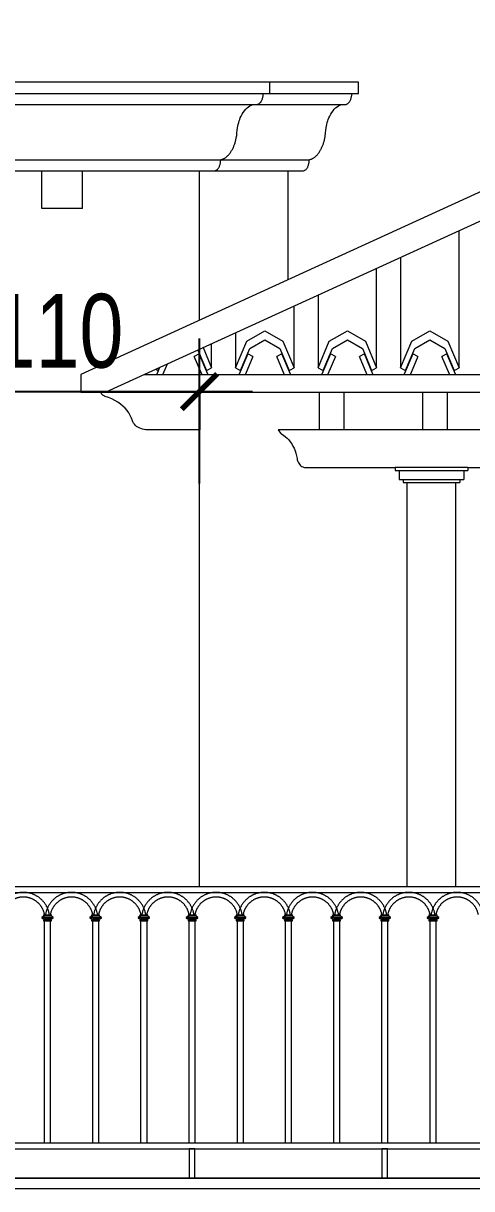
# Model space of a CAD drawing. Header units: millimetres. Extents: x -78046 to 260989, y -99288 to 158505.
# Drawn here: x 191754 to 193272, y -56182 to -52232 of the extents above; entities that cross this region are included whole.
import ezdxf
from ezdxf.xclip import XClip

# ---------------------------------------------------------------- set-up
doc = ezdxf.new("R2010")
doc.units = ezdxf.units.MM
doc.header["$LTSCALE"] = 100
doc.header["$XCLIPFRAME"] = 0
doc.header["$PDMODE"] = 98
doc.layers.get('Defpoints').update_dxf_attribs({"lineweight": 13})
doc.layers.add('-HATCH', color=8, linetype='Continuous', lineweight=5)
doc.layers.add('-LINE1', color=7, linetype='Continuous', lineweight=18)
doc.styles.add('AVANH', font='VHAVAN_2.TTF', dxfattribs={"width": 0.8})
doc.dimstyles.new('C_100A3', dxfattribs={"dimscale": 100, "dimtxt": 2.5, "dimasz": 1.2, "dimexe": 1.8, "dimexo": 0, "dimgap": 0.75, "dimtad": 1, "dimdec": 0, "dimzin": 0, "dimdsep": 46, "dimtxsty": 'AVANH', "dimblk": 'ARCHTICK', "dimcen": 0, "dimdle": 1.8, "dimclrd": 256, "dimclre": 256, "dimclrt": 7, "dimadec": 0, "dimazin": 0, "dimtfac": 0.0001, "dimtdec": 0, "dimtix": 1, "dimtmove": 2, "dimatfit": 3, "dimldrblk": 'ARCHTICK', "dimfxl": 1.8, "dimtolj": 1, "dimtzin": 0, "dimarcsym": 0})

# ---------------------------------------------------------------- blocks, each defined once
blk = doc.blocks.new('lancan')
for p, q in [((-1.1, 988.8), (6547.2, 988.8)), ((-1.1, 968.8), (6547.2, 968.8)), ((2772.8, 889), (2764.5, 884)), ((2764.5, 884), (2764.5, 882)), ((2774.4, 884), (2764.5, 884)), ((2764.5, 882), (2772.8, 876.9)), ((2774.4, 882), (2764.5, 882)), ((2770.4, 893), (2770.4, 891)), ((2770.4, 893), (2774.4, 893)), ((2770.4, 891), (2772.8, 891)), ((2770.4, 874.9), (2770.4, 872.9)), ((2770.4, 874.9), (2772.8, 874.9)), ((2770.4, 872.9), (2774.4, 872.9)), ((2772.8, 891), (2772.8, 889)), ((2772.8, 891), (2774.4, 891)), ((2772.8, 889), (2795.2, 889)), ((2772.8, 876.9), (2772.8, 874.9)), ((2772.8, 876.9), (2795.2, 876.9)), ((2772.8, 874.9), (2774.4, 874.9)), ((2774.4, 893), (2793.6, 893)), ((2793.6, 891), (2774.4, 891)), ((2774.4, 882), (2774.4, 884)), ((2774.4, 884), (2793.6, 884)), ((2774.4, 882), (2793.6, 882)), ((2793.6, 874.9), (2774.4, 874.9)), ((2774.4, 120), (2774.4, 872.9)), ((2774.4, 872.9), (2793.6, 872.9)), ((2793.6, 893), (2797.6, 893)), ((2793.6, 891), (2795.2, 891)), ((2793.6, 884), (2793.6, 882)), ((2793.6, 884), (2803.4, 884)), ((2793.6, 882), (2803.4, 882)), ((2793.6, 874.9), (2795.2, 874.9)), ((2793.6, 872.9), (2793.6, 120)), ((2793.6, 872.9), (2797.6, 872.9)), ((2795.2, 889), (2795.2, 891)), ((2795.2, 891), (2797.6, 891)), ((2803.4, 884), (2795.2, 889)), ((2795.2, 876.9), (2803.4, 882)), ((2795.2, 874.9), (2795.2, 876.9)), ((2795.2, 874.9), (2797.6, 874.9)), ((2797.6, 891), (2797.6, 893)), ((2797.6, 872.9), (2797.6, 874.9)), ((2803.4, 882), (2803.4, 884)), ((2936, 889), (2927.7, 884)), ((2927.7, 884), (2927.7, 882)), ((2937.6, 884), (2927.7, 884)), ((2927.7, 882), (2936, 876.9)), ((2937.6, 882), (2927.7, 882)), ((2933.6, 893), (2933.6, 891)), ((2933.6, 893), (2937.6, 893)), ((2933.6, 891), (2936, 891)), ((2933.6, 874.9), (2933.6, 872.9)), ((2933.6, 874.9), (2936, 874.9)), ((2933.6, 872.9), (2937.6, 872.9)), ((2936, 891), (2936, 889)), ((2936, 891), (2937.6, 891)), ((2936, 889), (2958.4, 889)), ((2936, 876.9), (2936, 874.9)), ((2936, 876.9), (2958.4, 876.9)), ((2936, 874.9), (2937.6, 874.9)), ((2937.6, 893), (2956.8, 893)), ((2956.8, 891), (2937.6, 891)), ((2937.6, 882), (2937.6, 884)), ((2937.6, 884), (2956.8, 884)), ((2937.6, 882), (2956.8, 882)), ((2956.8, 874.9), (2937.6, 874.9)), ((2937.6, 120), (2937.6, 872.9)), ((2937.6, 872.9), (2956.8, 872.9)), ((2956.8, 893), (2960.8, 893)), ((2956.8, 891), (2958.4, 891)), ((2956.8, 884), (2956.8, 882)), ((2956.8, 884), (2966.6, 884)), ((2956.8, 882), (2966.6, 882)), ((2956.8, 874.9), (2958.4, 874.9)), ((2956.8, 872.9), (2956.8, 120)), ((2956.8, 872.9), (2960.8, 872.9)), ((2958.4, 889), (2958.4, 891)), ((2958.4, 891), (2960.8, 891)), ((2966.6, 884), (2958.4, 889)), ((2958.4, 876.9), (2966.6, 882)), ((2958.4, 874.9), (2958.4, 876.9)), ((2958.4, 874.9), (2960.8, 874.9)), ((2960.8, 891), (2960.8, 893)), ((2960.8, 872.9), (2960.8, 874.9)), ((2966.6, 882), (2966.6, 884)), ((3099.2, 889), (3090.9, 884)), ((3090.9, 884), (3090.9, 882)), ((3100.8, 884), (3090.9, 884)), ((3090.9, 882), (3099.2, 876.9)), ((3100.8, 882), (3090.9, 882)), ((3096.8, 893), (3096.8, 891)), ((3096.8, 893), (3100.8, 893)), ((3096.8, 891), (3099.2, 891)), ((3096.8, 874.9), (3096.8, 872.9)), ((3096.8, 874.9), (3099.2, 874.9)), ((3096.8, 872.9), (3100.8, 872.9)), ((3099.2, 891), (3099.2, 889)), ((3099.2, 891), (3100.8, 891)), ((3099.2, 889), (3121.6, 889)), ((3099.2, 876.9), (3099.2, 874.9)), ((3099.2, 876.9), (3121.6, 876.9)), ((3099.2, 874.9), (3100.8, 874.9)), ((3100.8, 893), (3120, 893)), ((3120, 891), (3100.8, 891)), ((3100.8, 882), (3100.8, 884)), ((3100.8, 884), (3120, 884)), ((3100.8, 882), (3120, 882)), ((3120, 874.9), (3100.8, 874.9)), ((3100.8, 120), (3100.8, 872.9)), ((3100.8, 872.9), (3120, 872.9)), ((3120, 893), (3124, 893)), ((3120, 891), (3121.6, 891)), ((3120, 884), (3120, 882)), ((3120, 884), (3129.8, 884)), ((3120, 882), (3129.8, 882)), ((3120, 874.9), (3121.6, 874.9)), ((3120, 872.9), (3120, 120)), ((3120, 872.9), (3124, 872.9)), ((3121.6, 889), (3121.6, 891)), ((3121.6, 891), (3124, 891)), ((3129.8, 884), (3121.6, 889)), ((3121.6, 876.9), (3129.8, 882)), ((3121.6, 874.9), (3121.6, 876.9)), ((3121.6, 874.9), (3124, 874.9)), ((3124, 891), (3124, 893)), ((3124, 872.9), (3124, 874.9)), ((3129.8, 882), (3129.8, 884)), ((3262.4, 889), (3254.1, 884)), ((3254.1, 884), (3254.1, 882)), ((3264, 884), (3254.1, 884)), ((3254.1, 882), (3262.4, 876.9)), ((3264, 882), (3254.1, 882)), ((3260, 893), (3260, 891)), ((3260, 893), (3264, 893)), ((3260, 891), (3262.4, 891)), ((3260, 874.9), (3260, 872.9)), ((3260, 874.9), (3262.4, 874.9)), ((3260, 872.9), (3264, 872.9)), ((3262.4, 891), (3262.4, 889)), ((3262.4, 891), (3264, 891)), ((3262.4, 889), (3284.8, 889)), ((3262.4, 876.9), (3262.4, 874.9)), ((3262.4, 876.9), (3284.8, 876.9)), ((3262.4, 874.9), (3264, 874.9)), ((3264, 893), (3283.2, 893)), ((3283.2, 891), (3264, 891)), ((3264, 882), (3264, 884)), ((3264, 884), (3283.2, 884)), ((3264, 882), (3283.2, 882)), ((3283.2, 874.9), (3264, 874.9)), ((3264, 120), (3264, 872.9)), ((3264, 872.9), (3283.2, 872.9)), ((3283.2, 893), (3287.2, 893)), ((3283.2, 891), (3284.8, 891)), ((3283.2, 884), (3283.2, 882)), ((3283.2, 884), (3293, 884)), ((3283.2, 882), (3293, 882)), ((3283.2, 874.9), (3284.8, 874.9)), ((3283.2, 872.9), (3283.2, 120)), ((3283.2, 872.9), (3287.2, 872.9)), ((3284.8, 889), (3284.8, 891)), ((3284.8, 891), (3287.2, 891)), ((3293, 884), (3284.8, 889)), ((3284.8, 876.9), (3293, 882)), ((3284.8, 874.9), (3284.8, 876.9)), ((3284.8, 874.9), (3287.2, 874.9)), ((3287.2, 891), (3287.2, 893)), ((3287.2, 872.9), (3287.2, 874.9)), ((3293, 882), (3293, 884)), ((3425.6, 889), (3417.3, 884)), ((3417.3, 884), (3417.3, 882)), ((3427.2, 884), (3417.3, 884)), ((3417.3, 882), (3425.6, 876.9)), ((3427.2, 882), (3417.3, 882)), ((3423.2, 893), (3423.2, 891)), ((3423.2, 893), (3427.2, 893)), ((3423.2, 891), (3425.6, 891)), ((3423.2, 874.9), (3423.2, 872.9)), ((3423.2, 874.9), (3425.6, 874.9)), ((3423.2, 872.9), (3427.2, 872.9)), ((3425.6, 891), (3425.6, 889)), ((3425.6, 891), (3427.2, 891)), ((3425.6, 889), (3448, 889)), ((3425.6, 876.9), (3425.6, 874.9)), ((3425.6, 876.9), (3448, 876.9)), ((3425.6, 874.9), (3427.2, 874.9)), ((3427.2, 893), (3446.4, 893)), ((3446.4, 891), (3427.2, 891)), ((3427.2, 882), (3427.2, 884)), ((3427.2, 884), (3446.4, 884)), ((3427.2, 882), (3446.4, 882)), ((3446.4, 874.9), (3427.2, 874.9)), ((3427.2, 120), (3427.2, 872.9)), ((3427.2, 872.9), (3446.4, 872.9)), ((3446.4, 893), (3450.4, 893)), ((3446.4, 891), (3448, 891)), ((3446.4, 884), (3446.4, 882)), ((3446.4, 884), (3456.2, 884)), ((3446.4, 882), (3456.2, 882)), ((3446.4, 874.9), (3448, 874.9)), ((3446.4, 872.9), (3446.4, 120)), ((3446.4, 872.9), (3450.4, 872.9)), ((3448, 889), (3448, 891)), ((3448, 891), (3450.4, 891)), ((3456.2, 884), (3448, 889)), ((3448, 876.9), (3456.2, 882)), ((3448, 874.9), (3448, 876.9)), ((3448, 874.9), (3450.4, 874.9)), ((3450.4, 891), (3450.4, 893)), ((3450.4, 872.9), (3450.4, 874.9)), ((3456.2, 882), (3456.2, 884)), ((3588.8, 889), (3580.5, 884)), ((3580.5, 884), (3580.5, 882)), ((3590.4, 884), (3580.5, 884)), ((3580.5, 882), (3588.8, 876.9)), ((3590.4, 882), (3580.5, 882)), ((3586.4, 893), (3586.4, 891)), ((3586.4, 893), (3590.4, 893)), ((3586.4, 891), (3588.8, 891)), ((3586.4, 874.9), (3586.4, 872.9)), ((3586.4, 874.9), (3588.8, 874.9)), ((3586.4, 872.9), (3590.4, 872.9)), ((3588.8, 891), (3588.8, 889)), ((3588.8, 891), (3590.4, 891)), ((3588.8, 889), (3611.2, 889)), ((3588.8, 876.9), (3588.8, 874.9)), ((3588.8, 876.9), (3611.2, 876.9)), ((3588.8, 874.9), (3590.4, 874.9)), ((3590.4, 893), (3609.6, 893)), ((3609.6, 891), (3590.4, 891)), ((3590.4, 882), (3590.4, 884)), ((3590.4, 884), (3609.6, 884)), ((3590.4, 882), (3609.6, 882)), ((3609.6, 874.9), (3590.4, 874.9)), ((3590.4, 120), (3590.4, 872.9)), ((3590.4, 872.9), (3609.6, 872.9)), ((3609.6, 893), (3613.6, 893)), ((3609.6, 891), (3611.2, 891)), ((3609.6, 884), (3609.6, 882)), ((3609.6, 884), (3619.4, 884)), ((3609.6, 882), (3619.4, 882)), ((3609.6, 874.9), (3611.2, 874.9)), ((3609.6, 872.9), (3609.6, 120)), ((3609.6, 872.9), (3613.6, 872.9)), ((3611.2, 889), (3611.2, 891)), ((3611.2, 891), (3613.6, 891)), ((3619.4, 884), (3611.2, 889)), ((3611.2, 876.9), (3619.4, 882)), ((3611.2, 874.9), (3611.2, 876.9)), ((3611.2, 874.9), (3613.6, 874.9)), ((3613.6, 891), (3613.6, 893)), ((3613.6, 872.9), (3613.6, 874.9)), ((3619.4, 882), (3619.4, 884)), ((3752, 889), (3743.7, 884)), ((3743.7, 884), (3743.7, 882)), ((3753.6, 884), (3743.7, 884)), ((3743.7, 882), (3752, 876.9)), ((3753.6, 882), (3743.7, 882)), ((3749.6, 893), (3749.6, 891)), ((3749.6, 893), (3753.6, 893)), ((3749.6, 891), (3752, 891)), ((3749.6, 874.9), (3749.6, 872.9)), ((3749.6, 874.9), (3752, 874.9)), ((3749.6, 872.9), (3753.6, 872.9)), ((3752, 891), (3752, 889)), ((3752, 891), (3753.6, 891)), ((3752, 889), (3774.4, 889)), ((3752, 876.9), (3752, 874.9)), ((3752, 876.9), (3774.4, 876.9)), ((3752, 874.9), (3753.6, 874.9)), ((3753.6, 893), (3772.8, 893)), ((3772.8, 891), (3753.6, 891)), ((3753.6, 882), (3753.6, 884)), ((3753.6, 884), (3772.8, 884)), ((3753.6, 882), (3772.8, 882)), ((3772.8, 874.9), (3753.6, 874.9)), ((3753.6, 120), (3753.6, 872.9)), ((3753.6, 872.9), (3772.8, 872.9)), ((3772.8, 893), (3776.8, 893)), ((3772.8, 891), (3774.4, 891)), ((3772.8, 884), (3772.8, 882)), ((3772.8, 884), (3782.6, 884)), ((3772.8, 882), (3782.6, 882)), ((3772.8, 874.9), (3774.4, 874.9)), ((3772.8, 872.9), (3772.8, 120)), ((3772.8, 872.9), (3776.8, 872.9)), ((3774.4, 889), (3774.4, 891)), ((3774.4, 891), (3776.8, 891)), ((3782.6, 884), (3774.4, 889)), ((3774.4, 876.9), (3782.6, 882)), ((3774.4, 874.9), (3774.4, 876.9)), ((3774.4, 874.9), (3776.8, 874.9)), ((3776.8, 891), (3776.8, 893)), ((3776.8, 872.9), (3776.8, 874.9)), ((3782.6, 882), (3782.6, 884)), ((3915.2, 889), (3906.9, 884)), ((3906.9, 884), (3906.9, 882)), ((3916.8, 884), (3906.9, 884)), ((3906.9, 882), (3915.2, 876.9)), ((3916.8, 882), (3906.9, 882)), ((3912.8, 893), (3912.8, 891)), ((3912.8, 893), (3916.8, 893)), ((3912.8, 891), (3915.2, 891)), ((3912.8, 874.9), (3912.8, 872.9)), ((3912.8, 874.9), (3915.2, 874.9)), ((3912.8, 872.9), (3916.8, 872.9)), ((3915.2, 891), (3915.2, 889)), ((3915.2, 891), (3916.8, 891)), ((3915.2, 889), (3937.6, 889)), ((3915.2, 876.9), (3915.2, 874.9)), ((3915.2, 876.9), (3937.6, 876.9)), ((3915.2, 874.9), (3916.8, 874.9)), ((3916.8, 893), (3936, 893)), ((3936, 891), (3916.8, 891)), ((3916.8, 882), (3916.8, 884)), ((3916.8, 884), (3936, 884)), ((3916.8, 882), (3936, 882)), ((3936, 874.9), (3916.8, 874.9)), ((3916.8, 120), (3916.8, 872.9)), ((3916.8, 872.9), (3936, 872.9)), ((3936, 893), (3940, 893)), ((3936, 891), (3937.6, 891)), ((3936, 884), (3936, 882)), ((3936, 884), (3945.8, 884)), ((3936, 882), (3945.8, 882)), ((3936, 874.9), (3937.6, 874.9)), ((3936, 872.9), (3936, 120)), ((3936, 872.9), (3940, 872.9)), ((3937.6, 889), (3937.6, 891)), ((3937.6, 891), (3940, 891)), ((3945.8, 884), (3937.6, 889)), ((3937.6, 876.9), (3945.8, 882)), ((3937.6, 874.9), (3937.6, 876.9)), ((3937.6, 874.9), (3940, 874.9)), ((3940, 891), (3940, 893)), ((3940, 872.9), (3940, 874.9)), ((3945.8, 882), (3945.8, 884)), ((4078.4, 889), (4070.1, 884)), ((4070.1, 884), (4070.1, 882)), ((4080, 884), (4070.1, 884)), ((4070.1, 882), (4078.4, 876.9)), ((4080, 882), (4070.1, 882)), ((4076, 893), (4076, 891)), ((4076, 893), (4080, 893)), ((4076, 891), (4078.4, 891)), ((4076, 874.9), (4076, 872.9)), ((4076, 874.9), (4078.4, 874.9)), ((4076, 872.9), (4080, 872.9)), ((4078.4, 891), (4078.4, 889)), ((4078.4, 891), (4080, 891)), ((4078.4, 889), (4100.8, 889)), ((4078.4, 876.9), (4078.4, 874.9)), ((4078.4, 876.9), (4100.8, 876.9)), ((4078.4, 874.9), (4080, 874.9)), ((4080, 893), (4099.2, 893)), ((4099.2, 891), (4080, 891)), ((4080, 882), (4080, 884)), ((4080, 884), (4099.2, 884)), ((4080, 882), (4099.2, 882)), ((4099.2, 874.9), (4080, 874.9)), ((4080, 120), (4080, 872.9)), ((4080, 872.9), (4099.2, 872.9)), ((4099.2, 893), (4103.2, 893)), ((4099.2, 891), (4100.8, 891)), ((4099.2, 884), (4099.2, 882)), ((4099.2, 884), (4109, 884)), ((4099.2, 882), (4109, 882)), ((4099.2, 874.9), (4100.8, 874.9)), ((4099.2, 872.9), (4099.2, 120)), ((4099.2, 872.9), (4103.2, 872.9)), ((4100.8, 889), (4100.8, 891)), ((4100.8, 891), (4103.2, 891)), ((4109, 884), (4100.8, 889)), ((4100.8, 876.9), (4109, 882)), ((4100.8, 874.9), (4100.8, 876.9)), ((4100.8, 874.9), (4103.2, 874.9)), ((4103.2, 891), (4103.2, 893)), ((4103.2, 872.9), (4103.2, 874.9)), ((4109, 882), (4109, 884)), ((-1.1, 120), (6547.2, 120)), ((-1.1, 100), (6547.2, 100)), ((-1.1, 0), (6547.2, 0))]:
    blk.add_line(p, q)
for points in [[(3283.2, 100), (3264, 100), (3264, 0), (3283.2, 0)], [(3936, 100), (3916.8, 100), (3916.8, 0), (3936, 0)]]:
    blk.add_lwpolyline(points, close=True)
for centre, radius, start, end in [((2702.4, 879.8), 89.2, 8.5304, 171.4696), ((2702.4, 879.8), 73.2, 10.4137, 169.5863), ((2865.6, 879.8), 89.2, 8.5304, 171.4696), ((2865.6, 879.8), 73.2, 10.4137, 169.5863), ((3028.8, 879.8), 89.2, 8.5304, 171.4696), ((3028.8, 879.8), 73.2, 10.4137, 169.5863), ((3192, 879.8), 89.2, 8.5304, 171.4696), ((3192, 879.8), 73.2, 10.4137, 169.5863), ((3355.2, 879.8), 89.2, 8.5304, 171.4696), ((3355.2, 879.8), 73.2, 10.4137, 169.5863), ((3518.4, 879.8), 89.2, 8.5304, 171.4696), ((3518.4, 879.8), 73.2, 10.4137, 169.5863), ((3681.6, 879.8), 89.2, 8.5304, 171.4696), ((3681.6, 879.8), 73.2, 10.4137, 169.5863), ((3844.8, 879.8), 89.2, 8.5304, 171.4696), ((3844.8, 879.8), 73.2, 10.4137, 169.5863), ((4008, 879.8), 89.2, 8.5304, 171.4696), ((4008, 879.8), 73.2, 10.4137, 169.5863), ((4171.2, 879.8), 89.2, 8.5304, 171.4696), ((4171.2, 879.8), 73.2, 10.4137, 169.5863)]:
    blk.add_arc(centre, radius, start, end)
blk = doc.blocks.new('erte')
for p, q in [((214548.2, -52249.4), (214548.2, -49738)), ((214629.5, -49738), (214629.5, -52249.4)), ((214827.6, -52249.4), (214827.6, -49738)), ((214908.9, -49738), (214908.9, -52249.4)), ((215107, -52249.4), (215107, -49738)), ((215188.3, -49738), (215188.3, -52249.4)), ((215386.4, -52249.4), (215386.4, -49738)), ((214667.3, -52159), (214728.5, -52124.5)), ((214728.5, -52124.5), (214789.7, -52159)), ((214946.7, -52159), (215007.9, -52124.5)), ((215007.9, -52124.5), (215069.1, -52159)), ((215226.1, -52159), (215287.3, -52124.5)), ((215287.3, -52124.5), (215348.5, -52159)), ((214350.1, -52249.4), (214387.9, -52159)), ((214510.3, -52159), (214548.2, -52249.4)), ((214629.5, -52249.4), (214667.3, -52159)), ((214677.8, -52184), (214728.5, -52155.3)), ((214728.5, -52155.3), (214779.3, -52184)), ((214789.7, -52159), (214827.6, -52249.4)), ((214908.9, -52249.4), (214946.7, -52159)), ((214957.2, -52184), (215007.9, -52155.3)), ((215007.9, -52155.3), (215058.7, -52184)), ((215069.1, -52159), (215107, -52249.4)), ((215188.3, -52249.4), (215226.1, -52159)), ((215236.6, -52184), (215287.3, -52155.3)), ((215287.3, -52155.3), (215338.1, -52184)), ((215348.5, -52159), (215386.4, -52249.4)), ((214391.6, -52201.7), (214362.3, -52271.6)), ((214367, -52258.9), (214391.6, -52200.2)), ((214408.5, -52211.2), (214383.2, -52271.6)), ((214506.7, -52201.7), (214489.8, -52211.2)), ((214515.1, -52271.6), (214489.8, -52211.2)), ((214499.9, -52184), (214506.7, -52200.2)), ((214506.7, -52200.2), (214506.7, -52201.7)), ((214506.7, -52200.2), (214531.3, -52258.9)), ((214536, -52271.6), (214506.7, -52201.7)), ((214671, -52201.7), (214641.7, -52271.6)), ((214646.4, -52258.9), (214671, -52200.2)), ((214687.9, -52211.2), (214662.6, -52271.6)), ((214671, -52200.2), (214677.8, -52184)), ((214671, -52201.7), (214671, -52200.2)), ((214687.9, -52211.2), (214671, -52201.7)), ((214786.1, -52201.7), (214769.2, -52211.2)), ((214794.5, -52271.6), (214769.2, -52211.2)), ((214779.3, -52184), (214786.1, -52200.2)), ((214786.1, -52200.2), (214786.1, -52201.7)), ((214786.1, -52200.2), (214810.7, -52258.9)), ((214815.4, -52271.6), (214786.1, -52201.7)), ((214950.4, -52201.7), (214921.1, -52271.6)), ((214925.8, -52258.9), (214950.4, -52200.2)), ((214967.3, -52211.2), (214942, -52271.6)), ((214950.4, -52200.2), (214957.2, -52184)), ((214950.4, -52201.7), (214950.4, -52200.2)), ((214967.3, -52211.2), (214950.4, -52201.7)), ((215065.5, -52201.7), (215048.6, -52211.2)), ((215073.9, -52271.6), (215048.6, -52211.2)), ((215058.7, -52184), (215065.5, -52200.2)), ((215065.5, -52200.2), (215065.5, -52201.7)), ((215065.5, -52200.2), (215090.1, -52258.9)), ((215094.8, -52271.6), (215065.5, -52201.7)), ((215229.8, -52201.7), (215200.5, -52271.6)), ((215205.2, -52258.9), (215229.8, -52200.2)), ((215246.7, -52211.2), (215221.4, -52271.6)), ((215229.8, -52200.2), (215236.6, -52184)), ((215229.8, -52201.7), (215229.8, -52200.2)), ((215246.7, -52211.2), (215229.8, -52201.7)), ((215344.9, -52201.7), (215328, -52211.2)), ((215353.3, -52271.6), (215328, -52211.2)), ((215338.1, -52184), (215344.9, -52200.2)), ((215344.9, -52200.2), (215344.9, -52201.7)), ((215344.9, -52200.2), (215369.5, -52258.9)), ((215374.2, -52271.6), (215344.9, -52201.7)), ((214350.1, -52249.4), (214362.3, -52256.3)), ((214362.3, -52256.3), (214367, -52258.9)), ((214531.3, -52258.9), (214535.9, -52256.3)), ((214535.9, -52256.3), (214548.2, -52249.4)), ((214629.5, -52249.4), (214641.7, -52256.3)), ((214641.7, -52256.3), (214646.4, -52258.9)), ((214810.7, -52258.9), (214815.3, -52256.3)), ((214815.3, -52256.3), (214827.6, -52249.4)), ((214908.9, -52249.4), (214921.1, -52256.3)), ((214921.1, -52256.3), (214925.8, -52258.9)), ((215090.1, -52258.9), (215094.7, -52256.3)), ((215094.7, -52256.3), (215107, -52249.4)), ((215188.3, -52249.4), (215200.5, -52256.3)), ((215200.5, -52256.3), (215205.2, -52258.9)), ((215369.5, -52258.9), (215374.1, -52256.3)), ((215374.1, -52256.3), (215386.4, -52249.4))]:
    blk.add_line(p, q)
blk = doc.blocks.new('_ARCHTICK')
at = {"const_width": 0.15}
blk.add_lwpolyline([(-0.5, -0.5), (0.5, 0.5)], dxfattribs=at)
blk = doc.blocks.new('*D210')
at = {"layer": 'Defpoints', "lineweight": -2, "transparency": 16777216}
for p, q in [((191240.5, -53791.5), (191240.5, -53299.7)), ((192350.6, -53791.5), (192350.6, -53299.7)), ((191060.5, -53479.7), (192530.6, -53479.7))]:
    blk.add_line(p, q, dxfattribs=at)
at = {"layer": 'Defpoints', "color": 0, "transparency": 16777216}
for p in [(192350.6, -53479.7), (191240.5, -53791.5), (192350.6, -53791.5)]:
    blk.add_point(p, dxfattribs=at)
at = {"layer": 'Defpoints', "lineweight": -2, "transparency": 16777216, "xscale": 120, "yscale": 120, "zscale": 120, "rotation": 180}
blk.add_blockref('_ARCHTICK', (191240.5, -53479.7), dxfattribs=at)
at = {"layer": 'Defpoints', "lineweight": -2, "transparency": 16777216, "xscale": 120, "yscale": 120, "zscale": 120}
blk.add_blockref('_ARCHTICK', (192350.6, -53479.7), dxfattribs=at)
at = {"layer": 'Defpoints', "color": 7, "transparency": 16777216, "insert": (191795.5, -53275.4), "char_height": 250, "attachment_point": 5, "style": 'AVANH'}
blk.add_mtext('\\A1;1110', dxfattribs=at)

msp = doc.modelspace()

# ---------------------------------------------------------------- linework, layer by layer
at = {"layer": '-HATCH'}
for p, q in [((188750.6, -52469.1), (192866.6, -52469.1)), ((188750.6, -52506.6), (192832.7, -52506.6)), ((188751.5, -52694.1), (192722.6, -52694.1)), ((191817.3, -52859.6), (191817.3, -52731.6)), ((191954.2, -52859.6), (191954.2, -52731.6)), ((191954.2, -52859.6), (191817.3, -52859.6)), ((192617.5, -53609.5), (192625.5, -53620.7)), ((195933.4, -53609.5), (192617.5, -53609.5)), ((192625.5, -53620.7), (192626.4, -53621.7)), ((192626.4, -53621.7), (192627.3, -53622.7)), ((192627.3, -53622.7), (192628.4, -53623.5)), ((192628.4, -53623.5), (192629.5, -53624.2)), ((192629.5, -53624.2), (192635.8, -53628.1)), ((192635.8, -53628.1), (192641.9, -53632.7)), ((192641.9, -53632.7), (192647.8, -53638)), ((192647.8, -53638), (192653.2, -53643.8)), ((192653.2, -53643.8), (192658.3, -53650.2)), ((192658.3, -53650.2), (192663, -53657.1)), ((192663, -53657.1), (192667.3, -53664.4)), ((192667.3, -53664.4), (192671, -53672.2)), ((192671, -53672.2), (192674.3, -53680.3)), ((192674.3, -53680.3), (192677.1, -53688.8)), ((192677.1, -53688.8), (192679.4, -53697.5)), ((192679.4, -53697.5), (192681.1, -53706.5)), ((192681.1, -53706.5), (192681.9, -53710.7)), ((192681.9, -53710.7), (192683.2, -53714.9)), ((192683.2, -53714.9), (192684.8, -53718.8)), ((192684.8, -53718.8), (192686.7, -53722.4)), ((192686.7, -53722.4), (192688.9, -53725.8)), ((192688.9, -53725.8), (192691.4, -53728.8)), ((192691.4, -53728.8), (192694.2, -53731.3)), ((192694.2, -53731.3), (192697.1, -53733.5)), ((192697.1, -53733.5), (192700.3, -53735.2)), ((192700.3, -53735.2), (192703.5, -53736.5)), ((192703.5, -53736.5), (192706.9, -53737.2)), ((192706.9, -53737.2), (192710.3, -53737.5)), ((192710.3, -53737.5), (193013.2, -53737.5)), ((193013.2, -53737.5), (193013.2, -53747.5)), ((193259.7, -53737.5), (193013.2, -53737.5)), ((193013.2, -53747.5), (193026.9, -53747.5)), ((193026.9, -53747.5), (193026.9, -53777.5)), ((193026.9, -53747.5), (193246, -53747.5)), ((193246, -53747.5), (193246, -53777.5)), ((193246, -53747.5), (193259.7, -53747.5)), ((193259.7, -53737.5), (193259.7, -53747.5)), ((193259.7, -53737.5), (194553.4, -53737.5)), ((193026.9, -53777.5), (193040.6, -53777.5)), ((193040.6, -53777.5), (193040.6, -53787.5)), ((193040.6, -53777.5), (193232.3, -53777.5)), ((193040.6, -53787.5), (193054.3, -53787.5)), ((193054.3, -55157.4), (193054.3, -53787.5)), ((193054.3, -53787.5), (193218.6, -53787.5)), ((193218.6, -55157.4), (193218.6, -53787.5)), ((193218.6, -53787.5), (193232.3, -53787.5)), ((193232.3, -53777.5), (193232.3, -53787.5)), ((193232.3, -53777.5), (193246, -53777.5))]:
    msp.add_line(p, q, dxfattribs=at)
for points in [[(192116.5, -53560.8), (192111.6, -53552.3), (192105.7, -53544.2), (192099, -53536.4), (192091.4, -53529.1), (192083, -53522.2), (192073.9, -53515.8), (192064.2, -53510), (192053.8, -53504.7), (192042.9, -53500.1), (192031.5, -53496.2), (192029.6, -53495.5), (192027.8, -53494.7), (192026, -53493.7), (192024.4, -53492.7), (192023, -53491.5), (192021.6, -53490.3), (192020.5, -53489), (192019.5, -53487.6), (192018.7, -53486.1), (192018.1, -53484.6), (192017.7, -53483), (192017.5, -53481.5), (192352, -53481.5), (192352, -53609.5), (192175.7, -53609.5), (192169.6, -53609.2), (192163.7, -53608.5), (192157.8, -53607.2), (192152.3, -53605.5), (192147, -53603.3), (192142.1, -53600.7), (192137.6, -53597.8), (192133.6, -53594.4), (192130.2, -53590.8), (192127.3, -53586.9), (192125.1, -53582.7), (192123.6, -53578.5), (192120.5, -53569.5)], [(192839.1, -53609.5), (192756.9, -53609.5), (192756.9, -53481.5), (192839.1, -53481.5)], [(193189.6, -53609.5), (193107.4, -53609.5), (193107.4, -53481.5), (193189.6, -53481.5)]]:
    msp.add_lwpolyline(points, close=True, dxfattribs=at)
at = {"layer": '-LINE1', "color": 0, "lineweight": 20}
for p, q in [((194551.7, -52231.6), (191948.6, -53421.5)), ((194551.7, -52330.6), (192033.8, -53481.5)), ((192350.6, -53237.7), (192350.6, -52731.6)), ((192650.6, -53100.6), (192650.6, -52731.6)), ((191948.6, -53421.5), (191948.6, -53481.5)), ((192165.1, -53421.5), (196935.9, -53421.5)), ((191948.6, -53481.5), (197152.2, -53481.5)), ((192350.6, -55157.4), (192350.6, -53479.7)), ((195496.3, -56146.2), (189930.8, -56146.2)), ((196950.1, -56181.6), (188750.5, -56181.6))]:
    msp.add_line(p, q, dxfattribs=at)
for points in [[(188750.6, -52731.6), (192389.3, -52731.6), (192401.9, -52731.6), (192403.3, -52731.3), (192404.7, -52730.9), (192406.2, -52730.4), (192407.5, -52729.6), (192408.9, -52728.8), (192410.2, -52727.8), (192411.5, -52726.6), (192412.7, -52725.3), (192413.9, -52723.9), (192415, -52722.3), (192416.1, -52720.7), (192417.1, -52718.9), (192418, -52717), (192418.8, -52715), (192419.6, -52712.9), (192420.3, -52710.7), (192420.9, -52708.5), (192421.4, -52706.2), (192421.8, -52703.8), (192422.2, -52701.4), (192422.4, -52699), (192422.5, -52696.6), (192422.6, -52694.1), (192424.3, -52693.7), (192426, -52693.2), (192427.8, -52692.6), (192429.5, -52691.9), (192431.2, -52691.2), (192432.9, -52690.4), (192434.5, -52689.5), (192436.2, -52688.5), (192437.8, -52687.4), (192439.5, -52686.3), (192441.1, -52685.1), (192442.6, -52683.8), (192444.2, -52682.5), (192445.7, -52681.1), (192447.3, -52679.6), (192448.8, -52678), (192450.2, -52676.4), (192451.7, -52674.7), (192453.1, -52672.9), (192454.5, -52671.1), (192455.8, -52669.2), (192457.1, -52667.3), (192458.4, -52665.2), (192459.7, -52663.2), (192460.9, -52661), (192462.1, -52658.9), (192463.2, -52656.6), (192464.4, -52654.3), (192465.4, -52652), (192466.5, -52649.6), (192467.5, -52647.2), (192468.5, -52644.7), (192469.4, -52642.2), (192470.3, -52639.6), (192471.1, -52637), (192471.9, -52634.3), (192472.6, -52631.7), (192474, -52626.2), (192475.2, -52620.6), (192476.2, -52614.9), (192476.7, -52612.1), (192477.4, -52606.2), (192477.7, -52603.3), (192478.5, -52594.1), (192479.7, -52585.8), (192480.7, -52580.2), (192481.9, -52574.6), (192483.6, -52568), (192485.3, -52562.5), (192487, -52557.3), (192489, -52552.4), (192491.6, -52546.4), (192495, -52539.7), (192498.8, -52533.5), (192502.9, -52527.8), (192507.2, -52522.7), (192511.7, -52518.2), (192516.5, -52514.4), (192521.4, -52511.2), (192526.5, -52508.7), (192532.7, -52506.6), (192544.5, -52506.6), (192545.9, -52506.6), (192547.4, -52506.3), (192548.8, -52505.9), (192550.2, -52505.4), (192551.6, -52504.6), (192552.9, -52503.8), (192554.3, -52502.8), (192555.5, -52501.6), (192556.8, -52500.3), (192558, -52498.9), (192559.1, -52497.3), (192560.1, -52495.7), (192561.1, -52493.9), (192562, -52492), (192562.9, -52490), (192563.7, -52487.9), (192564.3, -52485.7), (192564.9, -52483.5), (192565.5, -52481.2), (192565.9, -52478.8), (192566.2, -52476.4), (192566.4, -52474), (192566.6, -52471.6), (192566.6, -52469.1), (192588.8, -52469.1), (192588.8, -52431.6), (188750.6, -52431.6)], [(192350.6, -52731.6), (192689.3, -52731.6), (192701.9, -52731.6), (192703.3, -52731.3), (192704.7, -52730.9), (192706.2, -52730.4), (192707.5, -52729.6), (192708.9, -52728.8), (192710.2, -52727.8), (192711.5, -52726.6), (192712.7, -52725.3), (192713.9, -52723.9), (192715, -52722.3), (192716.1, -52720.7), (192717.1, -52718.9), (192718, -52717), (192718.8, -52715), (192719.6, -52712.9), (192720.3, -52710.7), (192720.9, -52708.5), (192721.4, -52706.2), (192721.8, -52703.8), (192722.2, -52701.4), (192722.4, -52699), (192722.5, -52696.6), (192722.6, -52694.1), (192724.3, -52693.7), (192726, -52693.2), (192727.8, -52692.6), (192729.5, -52691.9), (192731.2, -52691.2), (192732.9, -52690.4), (192734.5, -52689.5), (192736.2, -52688.5), (192737.8, -52687.4), (192739.5, -52686.3), (192741.1, -52685.1), (192742.6, -52683.8), (192744.2, -52682.5), (192745.7, -52681.1), (192747.3, -52679.6), (192748.8, -52678), (192750.2, -52676.4), (192751.7, -52674.7), (192753.1, -52672.9), (192754.5, -52671.1), (192755.8, -52669.2), (192757.1, -52667.3), (192758.4, -52665.2), (192759.7, -52663.2), (192760.9, -52661), (192762.1, -52658.9), (192763.2, -52656.6), (192764.4, -52654.3), (192765.4, -52652), (192766.5, -52649.6), (192767.5, -52647.2), (192768.5, -52644.7), (192769.4, -52642.2), (192770.3, -52639.6), (192771.1, -52637), (192771.9, -52634.3), (192772.6, -52631.7), (192774, -52626.2), (192775.2, -52620.6), (192776.2, -52614.9), (192776.7, -52612.1), (192777.4, -52606.2), (192777.7, -52603.3), (192778.5, -52594.1), (192779.7, -52585.8), (192780.7, -52580.2), (192781.9, -52574.6), (192783.6, -52568), (192785.3, -52562.5), (192787, -52557.3), (192789, -52552.4), (192791.6, -52546.4), (192795, -52539.7), (192798.8, -52533.5), (192802.9, -52527.8), (192807.2, -52522.7), (192811.7, -52518.2), (192816.5, -52514.4), (192821.4, -52511.2), (192826.5, -52508.7), (192832.7, -52506.6), (192844.5, -52506.6), (192845.9, -52506.6), (192847.4, -52506.3), (192848.8, -52505.9), (192850.2, -52505.4), (192851.6, -52504.6), (192852.9, -52503.8), (192854.3, -52502.8), (192855.5, -52501.6), (192856.8, -52500.3), (192858, -52498.9), (192859.1, -52497.3), (192860.1, -52495.7), (192861.1, -52493.9), (192862, -52492), (192862.9, -52490), (192863.7, -52487.9), (192864.3, -52485.7), (192864.9, -52483.5), (192865.5, -52481.2), (192865.9, -52478.8), (192866.2, -52476.4), (192866.4, -52474), (192866.6, -52471.6), (192866.6, -52469.1), (192888.8, -52469.1), (192888.8, -52431.6), (192588.8, -52431.6)]]:
    msp.add_lwpolyline(points, dxfattribs=at)

# ---------------------------------------------------------------- block references
at = {"layer": '-HATCH'}
ref = msp.add_blockref('erte', (-22156.5, -1149.7), dxfattribs=at)
XClip(ref).set_block_clipping_path([(214321.5045812178, -52271.7925178869), (216708.1279323793, -51180.9143197245), (219069.7478518969, -52271.7919537657)])
at = {"layer": '-HATCH', "color": 2}
ref = msp.add_blockref('lancan', (189051.9, -56146.2), dxfattribs=at)
XClip(ref).set_block_clipping_path([(-2.8275864906, 1007.069794447), (-0.0073142558, 414.6707791011), (878.9002461502, 414.6707791011), (878.9002239144, -0.0356992477), (6444.4823763384, -0.1936960194), (6444.4823763384, 1026.9138745675)])
ref = msp.add_blockref('lancan', (190836.7, -56146.6), dxfattribs=at)
XClip(ref).set_block_clipping_path([(4821.2152846328, 414.9707610368), (5612.6385271302, 989.2358620282)])

# ---------------------------------------------------------------- dimensions: what is measured, and where the dimension line sits
at = {"layer": 'Defpoints', "color": 2}
dim = msp.add_linear_dim(base=(192350.6, -53479.7), p1=(191240.5, -53791.5), p2=(192350.6, -53791.5), dimstyle='C_100A3', dxfattribs=at)
dim.commit()
dim.dimension.update_dxf_attribs({"geometry": '*D210', "text_midpoint": (191795.5, -53275.4)})

doc.saveas('drawing.dxf')
